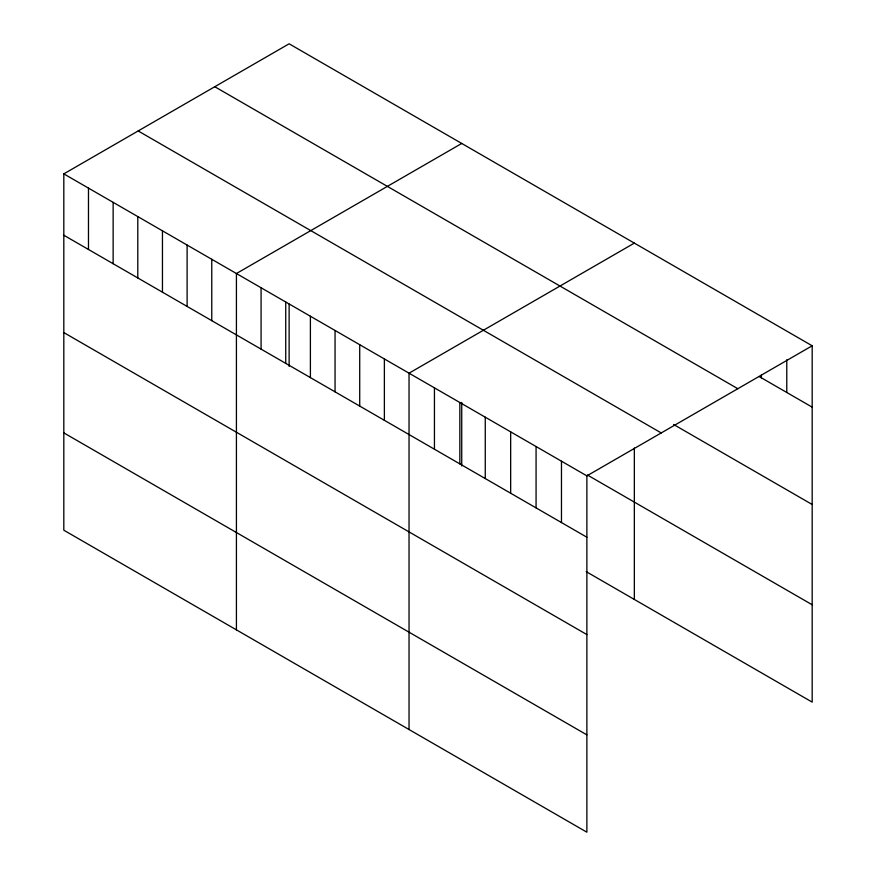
<?xml version="1.0" encoding="UTF-8"?>
<svg xmlns="http://www.w3.org/2000/svg" width="876" height="876" viewBox="0 0 876 876"><rect width="100%" height="100%" fill="white"/><g stroke="black" fill="none" stroke-linecap="round" stroke-linejoin="round"><path stroke-width="1.31" d="M63.817 173.875L586.876 475.865L586.876 832.2L63.817 530.21L63.817 173.875L289.124 43.8L812.183 345.79L812.183 702.125L586.197 571.645M461.729 143.456L236.421 273.531L236.421 629.866M634.344 243.112L409.037 373.187L409.037 729.522M586.876 475.865L812.183 345.79M759.065 376.483L812.183 407.154M214.773 86.724L737.833 388.714M673.611 424.488L812.183 504.488M138.167 130.951L661.227 432.941M587.369 474.989L812.183 604.779M63.817 235.239L586.876 537.229M63.817 332.584L586.876 634.574M63.817 432.875L586.876 734.865M786.779 359.762L786.779 392.481M761.375 375.092L761.375 377.819M634.344 447.997L634.344 599.447M561.472 461.203L561.472 522.567M536.068 446.53L536.068 507.894M510.664 431.868L510.664 493.232M485.26 417.195L485.26 478.559M461.729 402.445L461.729 465.988M459.845 402.533L459.845 463.897M434.441 387.86L434.441 449.224M384.378 358.952L384.378 420.316M359.718 344.717L359.718 406.081M335.059 330.482L335.059 391.846M310.4 316.247L310.4 377.611M289.124 304.147L289.124 366.332M285.74 302.012L285.74 363.376M261.081 287.777L261.081 349.141M211.762 259.296L211.762 320.66M187.114 245.061L187.114 306.425M162.454 230.826L162.454 292.19M137.795 216.591L137.795 277.955M113.135 202.356L113.135 263.72M88.476 188.11L88.476 249.485"/></g></svg>
